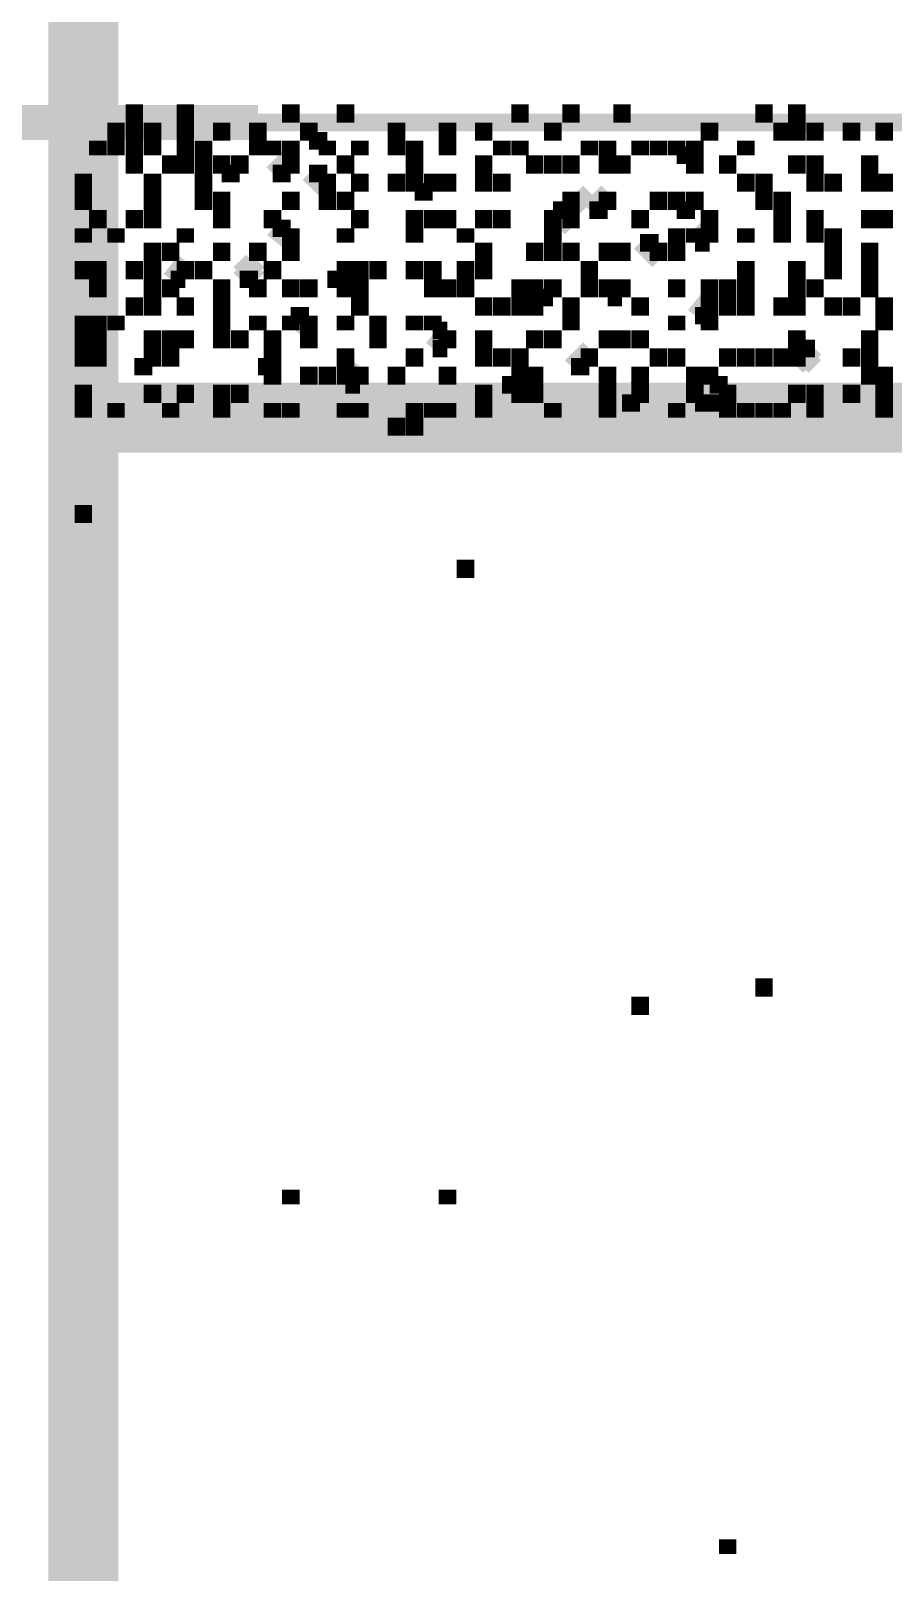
# Model space of a CAD drawing. Header units: millimetres. Extents: x 5 to 350, y 3 to 213.
# Drawn here: x 197.2 to 201.37, y 114.81 to 122.28 of the extents above; entities that cross this region are included whole.
import ezdxf

# ---------------------------------------------------------------- set-up
doc = ezdxf.new("R2010")
doc.units = ezdxf.units.MM
doc.layers.add('P', color=255, linetype='Continuous')

msp = doc.modelspace()

# ---------------------------------------------------------------- linework, layer by layer
at = {"layer": 'P'}
for points, const_width in [([(197.45, 129.364), (197.45, 120.403)], 0.339), ([(198.296, 121.832), (195.157, 121.832)], 0.169), ([(197.697, 121.832), (197.697, 121.92)], 0.085), ([(197.944, 121.832), (197.944, 121.92)], 0.085), ([(198.455, 121.832), (198.455, 121.92)], 0.085), ([(198.72, 121.832), (198.72, 121.92)], 0.085), ([(199.566, 121.832), (199.566, 121.92)], 0.085), ([(199.566, 121.832), (199.566, 121.92)], 0.085), ([(199.813, 121.832), (199.813, 121.92)], 0.085), ([(200.06, 121.832), (200.06, 121.92)], 0.085), ([(200.748, 121.832), (200.748, 121.92)], 0.085), ([(200.748, 121.832), (200.748, 121.92)], 0.085), ([(200.748, 121.832), (200.748, 121.92)], 0.085), ([(200.907, 121.832), (200.907, 121.92)], 0.085), ([(200.907, 121.832), (200.907, 121.92)], 0.085), ([(197.45, 121.832), (245.022, 121.832)], 0.085), ([(197.608, 121.744), (197.608, 121.832)], 0.085), ([(197.608, 121.744), (197.608, 121.832)], 0.085), ([(197.697, 121.832), (197.697, 121.744)], 0.085), ([(197.697, 121.744), (197.697, 121.832)], 0.085), ([(197.785, 121.744), (197.785, 121.832)], 0.085), ([(197.944, 121.744), (197.944, 121.832)], 0.085), ([(198.12, 121.744), (198.12, 121.832)], 0.085), ([(198.296, 121.744), (198.296, 121.832)], 0.085), ([(198.543, 121.744), (198.543, 121.832)], 0.085), ([(198.967, 121.744), (198.967, 121.832)], 0.085), ([(199.214, 121.744), (199.214, 121.832)], 0.085), ([(199.39, 121.744), (199.39, 121.832)], 0.085), ([(199.39, 121.744), (199.39, 121.832)], 0.085), ([(199.725, 121.744), (199.725, 121.832)], 0.085), ([(200.484, 121.744), (200.484, 121.832)], 0.085), ([(200.836, 121.744), (200.836, 121.832)], 0.085), ([(200.907, 121.744), (200.907, 121.832)], 0.085), ([(200.907, 121.744), (200.907, 121.832)], 0.085), ([(200.995, 121.744), (200.995, 121.832)], 0.085), ([(201.172, 121.744), (201.172, 121.832)], 0.085), ([(201.172, 121.744), (201.172, 121.832)], 0.085), ([(201.172, 121.744), (201.172, 121.832)], 0.085), ([(201.172, 121.744), (201.172, 121.832)], 0.085), ([(201.33, 121.744), (201.33, 121.832)], 0.085), ([(197.52, 121.673), (197.52, 121.744)], 0.085), ([(197.608, 121.673), (197.608, 121.744)], 0.085), ([(197.697, 121.673), (197.697, 121.744)], 0.085), ([(197.785, 121.673), (197.785, 121.744)], 0.085), ([(197.785, 121.673), (197.785, 121.744)], 0.085), ([(197.785, 121.673), (197.785, 121.744)], 0.085), ([(197.944, 121.673), (197.944, 121.744)], 0.085), ([(198.032, 121.673), (198.032, 121.744)], 0.085), ([(198.296, 121.673), (198.296, 121.744)], 0.085), ([(198.367, 121.673), (198.367, 121.744)], 0.085), ([(198.455, 121.673), (198.455, 121.744)], 0.085), ([(198.543, 121.744), (198.632, 121.744)], 0.085), ([(198.543, 121.744), (198.632, 121.744)], 0.085), ([(198.632, 121.673), (198.632, 121.744)], 0.085), ([(198.632, 121.673), (198.632, 121.744)], 0.085), ([(198.79, 121.673), (198.79, 121.744)], 0.085), ([(198.79, 121.673), (198.79, 121.744)], 0.085), ([(198.79, 121.673), (198.79, 121.744)], 0.085), ([(198.967, 121.673), (198.967, 121.744)], 0.085), ([(199.055, 121.673), (199.055, 121.744)], 0.085), ([(199.214, 121.673), (199.214, 121.744)], 0.085), ([(199.478, 121.673), (199.478, 121.744)], 0.085), ([(199.478, 121.673), (199.478, 121.744)], 0.085), ([(199.478, 121.673), (199.478, 121.744)], 0.085), ([(199.566, 121.673), (199.566, 121.744)], 0.085), ([(199.902, 121.673), (199.902, 121.744)], 0.085), ([(199.99, 121.673), (199.99, 121.744)], 0.085), ([(200.148, 121.673), (200.148, 121.744)], 0.085), ([(200.148, 121.673), (200.148, 121.744)], 0.085), ([(200.237, 121.673), (200.237, 121.744)], 0.085), ([(200.325, 121.673), (200.325, 121.744)], 0.085), ([(200.413, 121.673), (200.413, 121.744)], 0.085), ([(200.413, 121.673), (200.413, 121.744)], 0.085), ([(200.66, 121.673), (200.66, 121.744)], 0.085), ([(197.697, 121.585), (197.697, 121.673)], 0.085), ([(197.697, 121.585), (197.697, 121.673)], 0.085), ([(197.697, 121.585), (197.697, 121.673)], 0.085), ([(197.873, 121.585), (197.873, 121.673)], 0.085), ([(197.944, 121.585), (197.944, 121.673)], 0.085), ([(198.032, 121.585), (198.032, 121.673)], 0.085), ([(198.12, 121.585), (198.12, 121.673)], 0.085), ([(198.12, 121.585), (198.12, 121.673)], 0.085), ([(198.208, 121.585), (198.208, 121.673)], 0.085), ([(198.367, 121.585), (198.455, 121.673)], 0.085), ([(198.455, 121.585), (198.455, 121.673)], 0.085), ([(198.455, 121.585), (198.455, 121.673)], 0.085), ([(198.72, 121.585), (198.72, 121.673)], 0.085), ([(199.055, 121.585), (199.055, 121.673)], 0.085), ([(199.39, 121.585), (199.39, 121.673)], 0.085), ([(199.39, 121.585), (199.39, 121.673)], 0.085), ([(199.637, 121.585), (199.637, 121.673)], 0.085), ([(199.725, 121.585), (199.725, 121.673)], 0.085), ([(199.725, 121.585), (199.725, 121.673)], 0.085), ([(199.813, 121.585), (199.813, 121.673)], 0.085), ([(199.99, 121.585), (199.99, 121.673)], 0.085), ([(200.06, 121.585), (200.06, 121.673)], 0.085), ([(200.325, 121.673), (200.413, 121.673)], 0.085), ([(200.325, 121.673), (200.413, 121.673)], 0.085), ([(200.413, 121.585), (200.413, 121.673)], 0.085), ([(200.572, 121.585), (200.572, 121.673)], 0.085), ([(200.907, 121.585), (200.907, 121.673)], 0.085), ([(200.995, 121.585), (200.995, 121.673)], 0.085), ([(201.26, 121.585), (201.26, 121.673)], 0.085), ([(201.26, 121.585), (201.26, 121.673)], 0.085), ([(201.26, 121.585), (201.26, 121.673)], 0.085), ([(201.26, 121.585), (201.26, 121.673)], 0.085), ([(201.26, 121.585), (201.26, 121.673)], 0.085), ([(197.45, 121.497), (197.45, 121.585)], 0.085), ([(197.45, 121.497), (197.45, 121.585)], 0.085), ([(197.785, 121.497), (197.785, 121.585)], 0.085), ([(197.785, 121.497), (197.785, 121.585)], 0.085), ([(198.032, 121.585), (198.032, 121.497)], 0.085), ([(198.032, 121.497), (198.032, 121.585)], 0.085), ([(198.12, 121.585), (198.208, 121.585)], 0.085), ([(198.12, 121.585), (198.208, 121.585)], 0.085), ([(198.208, 121.585), (198.12, 121.585)], 0.085), ([(198.367, 121.585), (198.455, 121.585)], 0.085), ([(198.543, 121.585), (198.632, 121.585)], 0.085), ([(198.543, 121.585), (198.632, 121.497)], 0.085), ([(198.632, 121.497), (198.632, 121.585)], 0.085), ([(198.79, 121.497), (198.79, 121.585)], 0.085), ([(198.967, 121.497), (198.967, 121.585)], 0.085), ([(198.967, 121.497), (198.967, 121.585)], 0.085), ([(198.967, 121.497), (198.967, 121.585)], 0.085), ([(199.055, 121.497), (199.055, 121.585)], 0.085), ([(199.055, 121.497), (199.055, 121.585)], 0.085), ([(199.055, 121.497), (199.055, 121.585)], 0.085), ([(199.055, 121.497), (199.055, 121.585)], 0.085), ([(199.055, 121.497), (199.055, 121.585)], 0.085), ([(199.143, 121.497), (199.143, 121.585)], 0.085), ([(199.214, 121.497), (199.214, 121.585)], 0.085), ([(199.39, 121.497), (199.39, 121.585)], 0.085), ([(199.478, 121.497), (199.478, 121.585)], 0.085), ([(199.478, 121.497), (199.478, 121.585)], 0.085), ([(199.478, 121.497), (199.478, 121.585)], 0.085), ([(199.478, 121.497), (199.478, 121.585)], 0.085), ([(200.66, 121.497), (200.66, 121.585)], 0.085), ([(200.66, 121.497), (200.66, 121.585)], 0.085), ([(200.748, 121.497), (200.748, 121.585)], 0.085), ([(200.748, 121.497), (200.748, 121.585)], 0.085), ([(200.995, 121.497), (200.995, 121.585)], 0.085), ([(201.083, 121.497), (201.083, 121.585)], 0.085), ([(201.26, 121.497), (201.26, 121.585)], 0.085), ([(201.33, 121.497), (201.33, 121.585)], 0.085), ([(197.45, 121.408), (197.45, 121.497)], 0.085), ([(197.785, 121.408), (197.785, 121.497)], 0.085), ([(198.032, 121.408), (198.032, 121.497)], 0.085), ([(198.12, 121.408), (198.12, 121.497)], 0.085), ([(198.455, 121.408), (198.455, 121.497)], 0.085), ([(198.455, 121.408), (198.455, 121.497)], 0.085), ([(198.455, 121.408), (198.455, 121.497)], 0.085), ([(198.632, 121.408), (198.632, 121.497)], 0.085), ([(198.72, 121.408), (198.72, 121.497)], 0.085), ([(198.72, 121.408), (198.72, 121.497)], 0.085), ([(199.055, 121.497), (199.143, 121.497)], 0.085), ([(199.055, 121.497), (199.143, 121.497)], 0.085), ([(199.813, 121.408), (199.902, 121.497)], 0.085), ([(199.813, 121.408), (199.813, 121.497)], 0.085), ([(199.813, 121.408), (199.902, 121.497)], 0.085), ([(199.813, 121.408), (199.813, 121.497)], 0.085), ([(199.902, 121.408), (199.99, 121.497)], 0.085), ([(199.99, 121.408), (199.99, 121.497)], 0.085), ([(199.99, 121.408), (199.99, 121.497)], 0.085), ([(199.99, 121.408), (199.99, 121.497)], 0.085), ([(200.237, 121.408), (200.237, 121.497)], 0.085), ([(200.325, 121.408), (200.325, 121.497)], 0.085), ([(200.413, 121.408), (200.413, 121.497)], 0.085), ([(200.748, 121.408), (200.748, 121.497)], 0.085), ([(200.748, 121.408), (200.748, 121.497)], 0.085), ([(200.748, 121.408), (200.748, 121.497)], 0.085), ([(200.836, 121.408), (200.836, 121.497)], 0.085), ([(197.52, 121.32), (197.52, 121.408)], 0.085), ([(197.52, 121.32), (197.52, 121.408)], 0.085), ([(197.52, 121.32), (197.52, 121.408)], 0.085), ([(197.697, 121.32), (197.697, 121.408)], 0.085), ([(197.785, 121.32), (197.785, 121.408)], 0.085), ([(197.785, 121.32), (197.785, 121.408)], 0.085), ([(198.12, 121.32), (198.12, 121.408)], 0.085), ([(198.367, 121.32), (198.367, 121.408)], 0.085), ([(198.79, 121.32), (198.79, 121.408)], 0.085), ([(199.055, 121.32), (199.055, 121.408)], 0.085), ([(199.143, 121.32), (199.143, 121.408)], 0.085), ([(199.214, 121.32), (199.214, 121.408)], 0.085), ([(199.39, 121.32), (199.39, 121.408)], 0.085), ([(199.478, 121.32), (199.478, 121.408)], 0.085), ([(199.478, 121.32), (199.478, 121.408)], 0.085), ([(199.725, 121.408), (199.813, 121.408)], 0.085), ([(199.725, 121.408), (199.813, 121.32)], 0.085), ([(199.725, 121.32), (199.725, 121.408)], 0.085), ([(199.813, 121.32), (199.813, 121.408)], 0.085), ([(199.813, 121.32), (199.813, 121.408)], 0.085), ([(199.902, 121.408), (199.99, 121.408)], 0.085), ([(200.148, 121.32), (200.148, 121.408)], 0.085), ([(200.148, 121.32), (200.148, 121.408)], 0.085), ([(200.325, 121.408), (200.413, 121.408)], 0.085), ([(200.325, 121.408), (200.413, 121.408)], 0.085), ([(200.484, 121.32), (200.484, 121.408)], 0.085), ([(200.484, 121.32), (200.484, 121.408)], 0.085), ([(200.836, 121.32), (200.836, 121.408)], 0.085), ([(200.836, 121.32), (200.836, 121.408)], 0.085), ([(200.836, 121.32), (200.836, 121.408)], 0.085), ([(200.836, 121.32), (200.836, 121.408)], 0.085), ([(200.995, 121.32), (200.995, 121.408)], 0.085), ([(201.26, 121.32), (201.26, 121.408)], 0.085), ([(201.26, 121.32), (201.26, 121.408)], 0.085), ([(201.26, 121.32), (201.26, 121.408)], 0.085), ([(201.26, 121.32), (201.26, 121.408)], 0.085), ([(201.26, 121.32), (201.26, 121.408)], 0.085), ([(201.33, 121.32), (201.33, 121.408)], 0.085), ([(197.45, 121.25), (197.45, 121.32)], 0.085), ([(197.608, 121.25), (197.608, 121.32)], 0.085), ([(197.944, 121.25), (197.944, 121.32)], 0.085), ([(198.367, 121.32), (198.455, 121.32)], 0.085), ([(198.367, 121.32), (198.455, 121.25)], 0.085), ([(198.455, 121.25), (198.455, 121.32)], 0.085), ([(198.455, 121.25), (198.455, 121.32)], 0.085), ([(198.72, 121.25), (198.72, 121.32)], 0.085), ([(198.72, 121.25), (198.72, 121.32)], 0.085), ([(199.055, 121.25), (199.055, 121.32)], 0.085), ([(199.302, 121.25), (199.302, 121.32)], 0.085), ([(199.302, 121.25), (199.302, 121.32)], 0.085), ([(199.302, 121.25), (199.302, 121.32)], 0.085), ([(199.725, 121.25), (199.725, 121.32)], 0.085), ([(200.325, 121.25), (200.325, 121.32)], 0.085), ([(200.413, 121.25), (200.413, 121.32)], 0.085), ([(200.484, 121.25), (200.413, 121.32)], 0.085), ([(200.484, 121.25), (200.484, 121.32)], 0.085), ([(200.66, 121.25), (200.66, 121.32)], 0.085), ([(200.66, 121.25), (200.66, 121.32)], 0.085), ([(200.66, 121.25), (200.66, 121.32)], 0.085), ([(200.836, 121.25), (200.836, 121.32)], 0.085), ([(200.995, 121.25), (200.995, 121.32)], 0.085), ([(201.083, 121.25), (201.083, 121.32)], 0.085), ([(197.785, 121.162), (197.785, 121.25)], 0.085), ([(197.785, 121.162), (197.785, 121.25)], 0.085), ([(197.785, 121.162), (197.785, 121.25)], 0.085), ([(197.873, 121.162), (197.873, 121.25)], 0.085), ([(198.12, 121.162), (198.12, 121.25)], 0.085), ([(198.296, 121.162), (198.296, 121.25)], 0.085), ([(198.455, 121.162), (198.455, 121.25)], 0.085), ([(199.39, 121.162), (199.39, 121.25)], 0.085), ([(199.637, 121.162), (199.637, 121.25)], 0.085), ([(199.725, 121.162), (199.725, 121.25)], 0.085), ([(199.813, 121.162), (199.813, 121.25)], 0.085), ([(199.99, 121.162), (199.99, 121.25)], 0.085), ([(200.06, 121.162), (200.06, 121.25)], 0.085), ([(200.148, 121.25), (200.237, 121.25)], 0.085), ([(200.148, 121.25), (200.237, 121.162)], 0.085), ([(200.237, 121.162), (200.237, 121.25)], 0.085), ([(200.325, 121.162), (200.325, 121.25)], 0.085), ([(200.413, 121.25), (200.484, 121.25)], 0.085), ([(201.083, 121.162), (201.083, 121.25)], 0.085), ([(201.083, 121.162), (201.083, 121.25)], 0.085), ([(201.083, 121.162), (201.083, 121.25)], 0.085), ([(201.083, 121.162), (201.083, 121.25)], 0.085), ([(201.083, 121.162), (201.083, 121.25)], 0.085), ([(201.083, 121.162), (201.083, 121.25)], 0.085), ([(201.26, 121.162), (201.26, 121.25)], 0.085), ([(201.26, 121.162), (201.26, 121.25)], 0.085), ([(197.45, 121.073), (197.45, 121.162)], 0.085), ([(197.52, 121.073), (197.52, 121.162)], 0.085), ([(197.697, 121.073), (197.697, 121.162)], 0.085), ([(197.697, 121.073), (197.697, 121.162)], 0.085), ([(197.785, 121.073), (197.785, 121.162)], 0.085), ([(197.873, 121.073), (197.944, 121.162)], 0.085), ([(197.944, 121.073), (197.944, 121.162)], 0.085), ([(198.032, 121.073), (198.032, 121.162)], 0.085), ([(198.208, 121.073), (198.296, 121.162)], 0.085), ([(198.296, 121.073), (198.208, 121.162)], 0.085), ([(198.367, 121.073), (198.367, 121.162)], 0.085), ([(198.72, 121.073), (198.72, 121.162)], 0.085), ([(198.72, 121.073), (198.72, 121.162)], 0.085), ([(198.72, 121.073), (198.72, 121.162)], 0.085), ([(198.79, 121.073), (198.79, 121.162)], 0.085), ([(198.878, 121.073), (198.878, 121.162)], 0.085), ([(199.055, 121.073), (199.055, 121.162)], 0.085), ([(199.055, 121.073), (199.055, 121.162)], 0.085), ([(199.055, 121.073), (199.055, 121.162)], 0.085), ([(199.055, 121.073), (199.055, 121.162)], 0.085), ([(199.143, 121.073), (199.143, 121.162)], 0.085), ([(199.143, 121.073), (199.143, 121.162)], 0.085), ([(199.302, 121.073), (199.302, 121.162)], 0.085), ([(199.39, 121.073), (199.39, 121.162)], 0.085), ([(199.902, 121.073), (199.902, 121.162)], 0.085), ([(200.66, 121.073), (200.66, 121.162)], 0.085), ([(200.66, 121.073), (200.66, 121.162)], 0.085), ([(200.907, 121.073), (200.907, 121.162)], 0.085), ([(201.083, 121.073), (201.083, 121.162)], 0.085), ([(201.26, 121.073), (201.26, 121.162)], 0.085), ([(197.52, 120.985), (197.52, 121.073)], 0.085), ([(197.785, 120.985), (197.785, 121.073)], 0.085), ([(197.873, 120.985), (197.873, 121.073)], 0.085), ([(197.873, 120.985), (197.873, 121.073)], 0.085), ([(197.873, 120.985), (197.873, 121.073)], 0.085), ([(197.873, 121.073), (197.944, 121.073)], 0.085), ([(198.12, 120.985), (198.12, 121.073)], 0.085), ([(198.208, 121.073), (198.296, 121.073)], 0.085), ([(198.296, 120.985), (198.296, 121.073)], 0.085), ([(198.296, 120.985), (198.296, 121.073)], 0.085), ([(198.455, 120.985), (198.455, 121.073)], 0.085), ([(198.455, 120.985), (198.455, 121.073)], 0.085), ([(198.543, 120.985), (198.543, 121.073)], 0.085), ([(198.632, 121.073), (198.72, 121.073)], 0.085), ([(198.632, 121.073), (198.72, 121.073)], 0.085), ([(198.72, 120.985), (198.72, 121.073)], 0.085), ([(198.79, 121.073), (198.79, 120.985)], 0.085), ([(198.79, 120.985), (198.79, 121.073)], 0.085), ([(198.79, 120.985), (198.79, 121.073)], 0.085), ([(199.143, 120.985), (199.143, 121.073)], 0.085), ([(199.143, 120.985), (199.143, 121.073)], 0.085), ([(199.214, 120.985), (199.214, 121.073)], 0.085), ([(199.302, 120.985), (199.302, 121.073)], 0.085), ([(199.566, 120.985), (199.566, 121.073)], 0.085), ([(199.566, 120.985), (199.566, 121.073)], 0.085), ([(199.566, 120.985), (199.566, 121.073)], 0.085), ([(199.566, 120.985), (199.566, 121.073)], 0.085), ([(199.637, 120.985), (199.637, 121.073)], 0.085), ([(199.725, 120.985), (199.725, 121.073)], 0.085), ([(199.902, 120.985), (199.902, 121.073)], 0.085), ([(199.99, 120.985), (199.99, 121.073)], 0.085), ([(199.99, 120.985), (199.99, 121.073)], 0.085), ([(200.06, 120.985), (200.06, 121.073)], 0.085), ([(200.325, 120.985), (200.325, 121.073)], 0.085), ([(200.325, 120.985), (200.325, 121.073)], 0.085), ([(200.325, 120.985), (200.325, 121.073)], 0.085), ([(200.484, 120.985), (200.484, 121.073)], 0.085), ([(200.572, 120.985), (200.572, 121.073)], 0.085), ([(200.66, 120.985), (200.66, 121.073)], 0.085), ([(200.907, 120.985), (200.907, 121.073)], 0.085), ([(200.995, 120.985), (200.995, 121.073)], 0.085), ([(201.26, 120.985), (201.26, 121.073)], 0.085), ([(197.697, 120.897), (197.697, 120.985)], 0.085), ([(197.785, 120.897), (197.785, 120.985)], 0.085), ([(197.944, 120.897), (197.944, 120.985)], 0.085), ([(198.12, 120.897), (198.12, 120.985)], 0.085), ([(198.12, 120.897), (198.12, 120.985)], 0.085), ([(198.79, 120.897), (198.79, 120.985)], 0.085), ([(199.39, 120.897), (199.39, 120.985)], 0.085), ([(199.478, 120.897), (199.478, 120.985)], 0.085), ([(199.566, 120.897), (199.566, 120.985)], 0.085), ([(199.637, 120.985), (199.725, 120.985)], 0.085), ([(199.637, 120.985), (199.725, 120.985)], 0.085), ([(199.637, 120.897), (199.637, 120.985)], 0.085), ([(199.637, 120.897), (199.637, 120.985)], 0.085), ([(199.813, 120.897), (199.813, 120.985)], 0.085), ([(199.99, 120.985), (200.06, 120.985)], 0.085), ([(199.99, 120.985), (200.06, 120.985)], 0.085), ([(200.148, 120.897), (200.148, 120.985)], 0.085), ([(200.148, 120.897), (200.148, 120.985)], 0.085), ([(200.413, 120.897), (200.484, 120.985)], 0.085), ([(200.484, 120.897), (200.484, 120.985)], 0.085), ([(200.484, 120.897), (200.484, 120.985)], 0.085), ([(200.484, 120.897), (200.484, 120.985)], 0.085), ([(200.572, 120.985), (200.572, 120.897)], 0.085), ([(200.572, 120.897), (200.572, 120.985)], 0.085), ([(200.66, 120.897), (200.66, 120.985)], 0.085), ([(200.836, 120.897), (200.836, 120.985)], 0.085), ([(200.907, 120.897), (200.907, 120.985)], 0.085), ([(200.907, 120.897), (200.907, 120.985)], 0.085), ([(200.907, 120.897), (200.907, 120.985)], 0.085), ([(200.907, 120.897), (200.907, 120.985)], 0.085), ([(200.907, 120.897), (200.907, 120.985)], 0.085), ([(201.083, 120.897), (201.083, 120.985)], 0.085), ([(201.172, 120.897), (201.172, 120.985)], 0.085), ([(201.33, 120.897), (201.33, 120.985)], 0.085), ([(201.33, 120.897), (201.33, 120.985)], 0.085), ([(197.45, 120.826), (197.45, 120.897)], 0.085), ([(197.52, 120.826), (197.52, 120.897)], 0.085), ([(197.608, 120.826), (197.608, 120.897)], 0.085), ([(198.12, 120.826), (198.12, 120.897)], 0.085), ([(198.296, 120.826), (198.296, 120.897)], 0.085), ([(198.296, 120.826), (198.296, 120.897)], 0.085), ([(198.296, 120.826), (198.296, 120.897)], 0.085), ([(198.455, 120.897), (198.543, 120.897)], 0.085), ([(198.455, 120.897), (198.543, 120.826)], 0.085), ([(198.455, 120.826), (198.455, 120.897)], 0.085), ([(198.543, 120.826), (198.543, 120.897)], 0.085), ([(198.72, 120.826), (198.72, 120.897)], 0.085), ([(198.72, 120.826), (198.72, 120.897)], 0.085), ([(198.878, 120.826), (198.878, 120.897)], 0.085), ([(199.055, 120.826), (199.055, 120.897)], 0.085), ([(199.143, 120.826), (199.143, 120.897)], 0.085), ([(199.143, 120.826), (199.143, 120.897)], 0.085), ([(199.813, 120.826), (199.813, 120.897)], 0.085), ([(200.325, 120.826), (200.325, 120.897)], 0.085), ([(200.325, 120.826), (200.325, 120.897)], 0.085), ([(200.413, 120.897), (200.484, 120.897)], 0.085), ([(200.484, 120.826), (200.484, 120.897)], 0.085), ([(201.33, 120.826), (201.33, 120.897)], 0.085), ([(201.33, 120.826), (201.33, 120.897)], 0.085), ([(201.33, 120.826), (201.33, 120.897)], 0.085), ([(197.45, 120.738), (197.45, 120.826)], 0.085), ([(197.45, 120.738), (197.45, 120.826)], 0.085), ([(197.45, 120.738), (197.45, 120.826)], 0.085), ([(197.52, 120.738), (197.52, 120.826)], 0.085), ([(197.785, 120.738), (197.785, 120.826)], 0.085), ([(197.873, 120.738), (197.873, 120.826)], 0.085), ([(197.944, 120.738), (197.944, 120.826)], 0.085), ([(198.12, 120.738), (198.12, 120.826)], 0.085), ([(198.12, 120.738), (198.12, 120.826)], 0.085), ([(198.208, 120.738), (198.208, 120.826)], 0.085), ([(198.367, 120.738), (198.367, 120.826)], 0.085), ([(198.367, 120.738), (198.367, 120.826)], 0.085), ([(198.543, 120.738), (198.543, 120.826)], 0.085), ([(198.878, 120.738), (198.878, 120.826)], 0.085), ([(199.143, 120.738), (199.214, 120.826)], 0.085), ([(199.143, 120.826), (199.214, 120.826)], 0.085), ([(199.143, 120.738), (199.214, 120.826)], 0.085), ([(199.214, 120.738), (199.214, 120.826)], 0.085), ([(199.214, 120.738), (199.214, 120.826)], 0.085), ([(199.39, 120.738), (199.39, 120.826)], 0.085), ([(199.637, 120.738), (199.637, 120.826)], 0.085), ([(199.725, 120.738), (199.725, 120.826)], 0.085), ([(199.99, 120.738), (199.99, 120.826)], 0.085), ([(200.06, 120.738), (200.06, 120.826)], 0.085), ([(200.06, 120.738), (200.06, 120.826)], 0.085), ([(200.06, 120.738), (200.06, 120.826)], 0.085), ([(200.148, 120.738), (200.148, 120.826)], 0.085), ([(200.907, 120.738), (200.907, 120.826)], 0.085), ([(201.26, 120.738), (201.26, 120.826)], 0.085), ([(197.45, 120.65), (197.45, 120.738)], 0.085), ([(197.52, 120.65), (197.52, 120.738)], 0.085), ([(197.785, 120.65), (197.785, 120.738)], 0.085), ([(197.785, 120.65), (197.785, 120.738)], 0.085), ([(197.873, 120.65), (197.873, 120.738)], 0.085), ([(197.873, 120.65), (197.873, 120.738)], 0.085), ([(197.873, 120.65), (197.873, 120.738)], 0.085), ([(198.367, 120.65), (198.367, 120.738)], 0.085), ([(198.72, 120.65), (198.72, 120.738)], 0.085), ([(199.055, 120.65), (199.055, 120.738)], 0.085), ([(199.055, 120.65), (199.055, 120.738)], 0.085), ([(199.143, 120.738), (199.214, 120.738)], 0.085), ([(199.39, 120.65), (199.39, 120.738)], 0.085), ([(199.39, 120.65), (199.39, 120.738)], 0.085), ([(199.478, 120.65), (199.478, 120.738)], 0.085), ([(199.566, 120.65), (199.566, 120.738)], 0.085), ([(199.813, 120.65), (199.902, 120.738)], 0.085), ([(199.902, 120.65), (199.902, 120.738)], 0.085), ([(199.902, 120.65), (199.902, 120.738)], 0.085), ([(200.237, 120.65), (200.237, 120.738)], 0.085), ([(200.325, 120.65), (200.325, 120.738)], 0.085), ([(200.572, 120.65), (200.572, 120.738)], 0.085), ([(200.66, 120.65), (200.66, 120.738)], 0.085), ([(200.748, 120.65), (200.748, 120.738)], 0.085), ([(200.836, 120.65), (200.836, 120.738)], 0.085), ([(200.907, 120.738), (200.995, 120.738)], 0.085), ([(200.907, 120.738), (200.995, 120.65)], 0.085), ([(200.907, 120.65), (200.995, 120.738)], 0.085), ([(200.907, 120.65), (200.907, 120.738)], 0.085), ([(200.907, 120.65), (200.907, 120.738)], 0.085), ([(201.172, 120.65), (201.172, 120.738)], 0.085), ([(201.172, 120.65), (201.172, 120.738)], 0.085), ([(201.26, 120.65), (201.26, 120.738)], 0.085), ([(197.697, 120.65), (197.785, 120.65)], 0.085), ([(197.697, 120.65), (197.785, 120.65)], 0.085), ([(198.296, 120.65), (198.367, 120.65)], 0.085), ([(198.296, 120.65), (198.367, 120.65)], 0.085), ([(198.367, 120.562), (198.367, 120.65)], 0.085), ([(198.367, 120.562), (198.367, 120.65)], 0.085), ([(198.543, 120.562), (198.543, 120.65)], 0.085), ([(198.632, 120.562), (198.632, 120.65)], 0.085), ([(198.632, 120.562), (198.632, 120.65)], 0.085), ([(198.632, 120.562), (198.632, 120.65)], 0.085), ([(198.72, 120.562), (198.79, 120.65)], 0.085), ([(198.72, 120.562), (198.72, 120.65)], 0.085), ([(198.72, 120.562), (198.72, 120.65)], 0.085), ([(198.79, 120.562), (198.79, 120.65)], 0.085), ([(198.967, 120.562), (198.967, 120.65)], 0.085), ([(199.214, 120.562), (199.214, 120.65)], 0.085), ([(199.214, 120.562), (199.214, 120.65)], 0.085), ([(199.214, 120.562), (199.214, 120.65)], 0.085), ([(199.566, 120.562), (199.566, 120.65)], 0.085), ([(199.637, 120.562), (199.637, 120.65)], 0.085), ([(199.637, 120.562), (199.637, 120.65)], 0.085), ([(199.637, 120.562), (199.637, 120.65)], 0.085), ([(199.813, 120.65), (199.902, 120.65)], 0.085), ([(199.99, 120.562), (199.99, 120.65)], 0.085), ([(200.148, 120.562), (200.148, 120.65)], 0.085), ([(200.413, 120.562), (200.413, 120.65)], 0.085), ([(200.484, 120.562), (200.484, 120.65)], 0.085), ([(200.484, 120.562), (200.484, 120.65)], 0.085), ([(200.484, 120.562), (200.484, 120.65)], 0.085), ([(201.26, 120.562), (201.26, 120.65)], 0.085), ([(201.33, 120.562), (201.33, 120.65)], 0.085), ([(197.45, 120.403), (245.022, 120.403)], 0.339), ([(197.45, 120.403), (197.45, 95.85)], 0.339), ([(245.022, 120.403), (197.45, 120.403)], 0.339), ([(197.45, 120.474), (197.45, 120.562)], 0.085), ([(197.785, 120.474), (197.785, 120.562)], 0.085), ([(197.785, 120.474), (197.785, 120.562)], 0.085), ([(197.785, 120.474), (197.785, 120.562)], 0.085), ([(197.944, 120.474), (197.944, 120.562)], 0.085), ([(197.944, 120.474), (197.944, 120.562)], 0.085), ([(198.12, 120.474), (198.12, 120.562)], 0.085), ([(198.208, 120.474), (198.208, 120.562)], 0.085), ([(198.72, 120.562), (198.79, 120.562)], 0.085), ([(199.39, 120.474), (199.39, 120.562)], 0.085), ([(199.478, 120.562), (199.566, 120.562)], 0.085), ([(199.478, 120.562), (199.566, 120.562)], 0.085), ([(199.566, 120.474), (199.566, 120.562)], 0.085), ([(199.637, 120.474), (199.637, 120.562)], 0.085), ([(199.99, 120.474), (199.99, 120.562)], 0.085), ([(200.06, 120.474), (200.148, 120.562)], 0.085), ([(200.148, 120.474), (200.148, 120.562)], 0.085), ([(200.148, 120.474), (200.148, 120.562)], 0.085), ([(200.413, 120.474), (200.413, 120.562)], 0.085), ([(200.413, 120.474), (200.413, 120.562)], 0.085), ([(200.484, 120.562), (200.572, 120.562)], 0.085), ([(200.572, 120.474), (200.572, 120.562)], 0.085), ([(200.572, 120.474), (200.572, 120.562)], 0.085), ([(200.907, 120.474), (200.907, 120.562)], 0.085), ([(200.995, 120.474), (200.995, 120.562)], 0.085), ([(201.172, 120.474), (201.172, 120.562)], 0.085), ([(201.172, 120.474), (201.172, 120.562)], 0.085), ([(201.172, 120.474), (201.172, 120.562)], 0.085), ([(201.33, 120.474), (201.33, 120.562)], 0.085), ([(201.33, 120.474), (201.33, 120.562)], 0.085), ([(197.45, 120.403), (197.45, 120.474)], 0.085), ([(197.608, 120.403), (197.608, 120.474)], 0.085), ([(197.608, 120.403), (197.608, 120.474)], 0.085), ([(197.873, 120.403), (197.873, 120.474)], 0.085), ([(198.12, 120.403), (198.12, 120.474)], 0.085), ([(198.12, 120.403), (198.12, 120.474)], 0.085), ([(198.12, 120.403), (198.12, 120.474)], 0.085), ([(198.12, 120.403), (198.12, 120.474)], 0.085), ([(198.367, 120.403), (198.367, 120.474)], 0.085), ([(198.455, 120.403), (198.455, 120.474)], 0.085), ([(198.72, 120.403), (198.72, 120.474)], 0.085), ([(198.79, 120.403), (198.79, 120.474)], 0.085), ([(198.79, 120.403), (198.79, 120.474)], 0.085), ([(199.055, 120.403), (199.055, 120.474)], 0.085), ([(199.143, 120.403), (199.143, 120.474)], 0.085), ([(199.214, 120.403), (199.214, 120.474)], 0.085), ([(199.39, 120.403), (199.39, 120.474)], 0.085), ([(199.39, 120.403), (199.39, 120.474)], 0.085), ([(199.39, 120.403), (199.39, 120.474)], 0.085), ([(199.725, 120.403), (199.725, 120.474)], 0.085), ([(199.725, 120.403), (199.725, 120.474)], 0.085), ([(199.99, 120.403), (199.99, 120.474)], 0.085), ([(200.06, 120.474), (200.148, 120.474)], 0.085), ([(200.325, 120.403), (200.325, 120.474)], 0.085), ([(200.325, 120.403), (200.325, 120.474)], 0.085), ([(200.413, 120.474), (200.484, 120.474)], 0.085), ([(200.484, 120.474), (200.572, 120.474)], 0.085), ([(200.484, 120.474), (200.572, 120.474)], 0.085), ([(200.572, 120.403), (200.572, 120.474)], 0.085), ([(200.66, 120.403), (200.66, 120.474)], 0.085), ([(200.748, 120.403), (200.748, 120.474)], 0.085), ([(200.836, 120.403), (200.836, 120.474)], 0.085), ([(200.995, 120.403), (200.995, 120.474)], 0.085), ([(200.995, 120.403), (200.995, 120.474)], 0.085), ([(200.995, 120.403), (200.995, 120.474)], 0.085), ([(200.995, 120.403), (200.995, 120.474)], 0.085), ([(201.33, 120.474), (201.33, 120.403)], 0.085), ([(201.33, 120.403), (201.33, 120.474)], 0.085), ([(198.967, 120.315), (199.055, 120.403)], 0.085), ([(198.967, 120.315), (198.967, 120.403)], 0.085), ([(199.055, 120.315), (199.055, 120.403)], 0.085), ([(197.45, 119.892), (197.45, 119.98)], 0.085), ([(199.302, 119.627), (199.302, 119.715)], 0.085), ([(200.748, 117.598), (200.748, 117.687)], 0.085), ([(200.148, 117.51), (200.148, 117.598)], 0.085), ([(198.455, 116.593), (198.455, 116.664)], 0.085), ([(199.214, 116.593), (199.214, 116.664)], 0.085), ([(200.572, 114.9), (200.572, 114.97)], 0.085)]:
    msp.add_lwpolyline(points, dxfattribs=dict(at, const_width=const_width))

doc.saveas('drawing.dxf')
